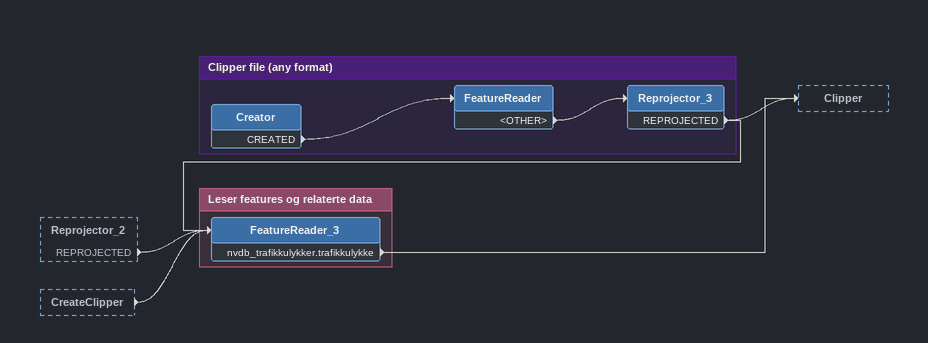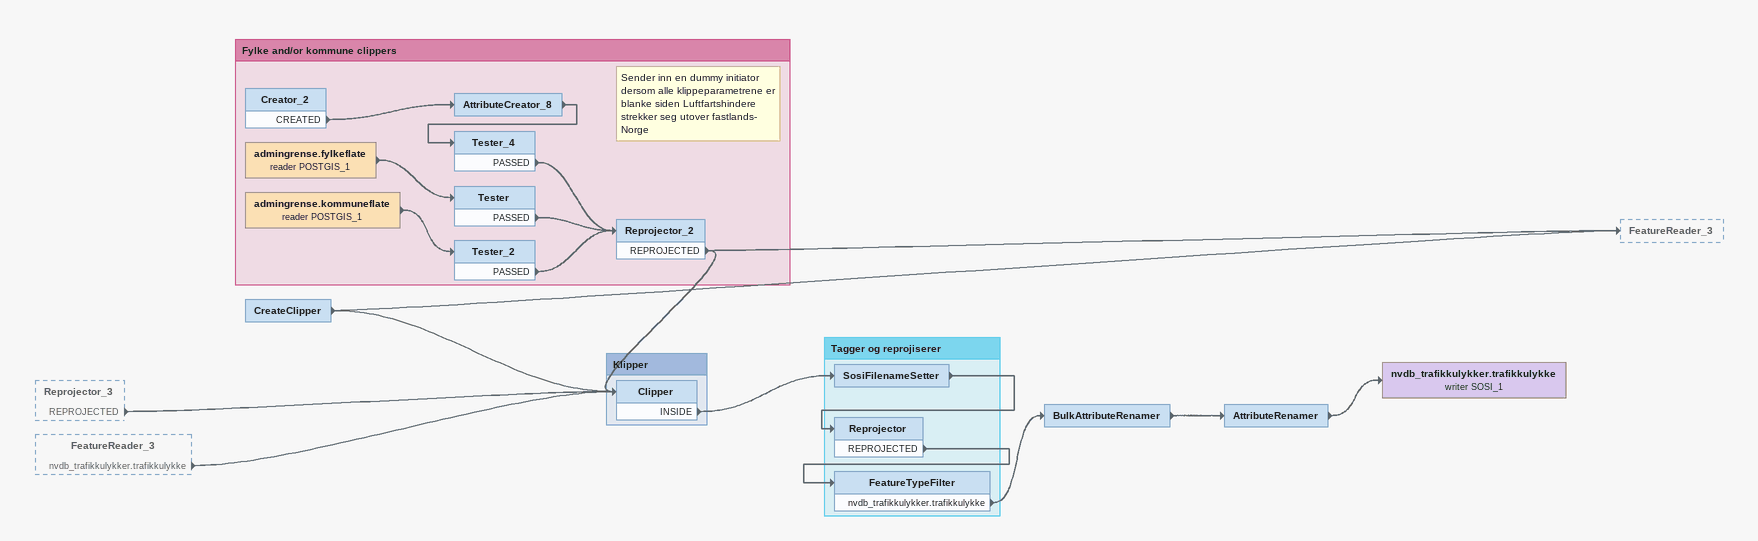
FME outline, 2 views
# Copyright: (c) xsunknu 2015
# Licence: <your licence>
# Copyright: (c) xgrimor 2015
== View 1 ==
Reprojector_2 [outside]
    REPROJECTED -> FeatureReader_3
CreateClipper [outside]
    -> FeatureReader_3

Bookmark: Clipper file (any format)
Creator
    CREATED -> FeatureReader
FeatureReader
    <OTHER> -> Reprojector_3
Reprojector_3
    REPROJECTED -> Clipper
    REPROJECTED -> FeatureReader_3

Bookmark: Leser features og relaterte data
FeatureReader_3
    nvdb_trafikkulykker.trafikkulykke -> Clipper

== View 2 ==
Reprojector_3 [outside]
    REPROJECTED -> Clipper
FeatureReader_3 [outside]
    nvdb_trafikkulykker.trafikkulykke -> Clipper
CreateClipper
    -> Clipper
    -> FeatureReader_3
BulkAttributeRenamer
    -> AttributeRenamer
AttributeRenamer
    -> nvdb_trafikkulykker.trafikkulykke (writer SOSI_1)
nvdb_trafikkulykker.trafikkulykke (writer SOSI_1)

Bookmark: Fylke and/or kommune clippers
Creator_2
    CREATED -> AttributeCreator_8
AttributeCreator_8
    -> Tester_4
Note: Sender inn en dummy initiator / dersom alle klippeparametrene er / blanke siden Luftfartshindere / strekker seg utover fastlands- / Norge
Tester_4
    PASSED -> Reprojector_2
admingrense.fylkeflate (reader POSTGIS_1)
    -> Tester
Tester
    PASSED -> Reprojector_2
admingrense.kommuneflate (reader POSTGIS_1)
    -> Tester_2
Tester_2
    PASSED -> Reprojector_2
Reprojector_2
    REPROJECTED -> Clipper
    REPROJECTED -> FeatureReader_3

Bookmark: Klipper
Clipper
    INSIDE -> SosiFilenameSetter

Bookmark: Tagger og reprojiserer
SosiFilenameSetter
    -> Reprojector
Reprojector
    REPROJECTED -> FeatureTypeFilter
FeatureTypeFilter
    nvdb_trafikkulykker.trafikkulykke -> BulkAttributeRenamer
